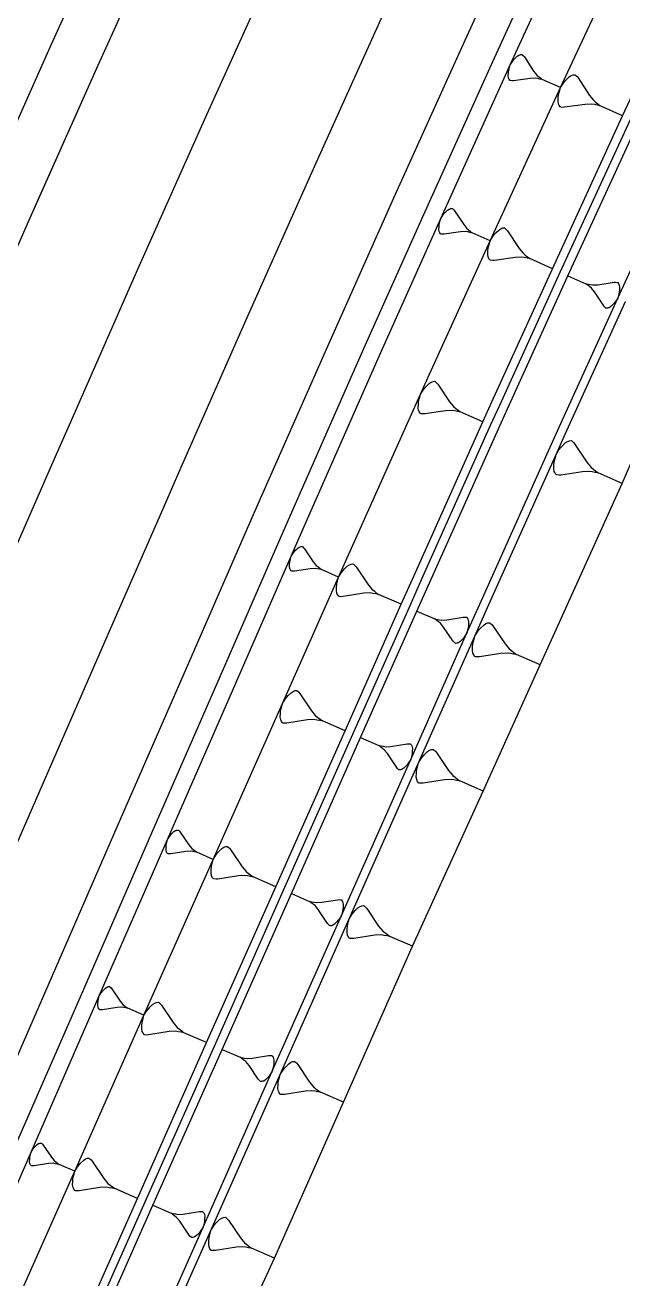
# Model space of a CAD drawing. Extents: x 386614 to 387594, y 803230 to 804419.
# Drawn here: x 387239.95 to 387257.47, y 803946.54 to 803983.31 of the extents above; entities that cross this region are included whole.
import ezdxf

# ---------------------------------------------------------------- set-up
doc = ezdxf.new("R2010")
doc.units = 0
doc.layers.get('0').update_dxf_attribs({"linetype": 'CONTINUOUS'})

msp = doc.modelspace()

# ---------------------------------------------------------------- linework, layer by layer
at = {"color": 7}
for p, q in [((387254.1625, 803982.1394), (387254.226, 803982.2388)), ((387254.226, 803982.2388), (387254.2688, 803982.2926)), ((387254.2688, 803982.2926), (387254.3046, 803982.3313)), ((387254.3046, 803982.3313), (387254.3695, 803982.3934)), ((387254.3695, 803982.3934), (387254.4205, 803982.4251)), ((387254.4205, 803982.4251), (387254.4426, 803982.4334)), ((387254.4426, 803982.4334), (387254.4647, 803982.4417)), ((387254.4647, 803982.4417), (387254.5019, 803982.443)), ((387254.5019, 803982.443), (387254.5171, 803982.4361)), ((387254.5171, 803982.4361), (387254.5558, 803982.4003)), ((387254.5558, 803982.4003), (387254.5792, 803982.3713)), ((387254.5792, 803982.3713), (387254.8483, 803981.956)), ((387254.1074, 803981.8166), (387254.1115, 803981.9062)), ((387254.1115, 803981.9062), (387254.117, 803981.9587)), ((387254.117, 803981.9587), (387254.1294, 803982.0263)), ((387254.1294, 803982.0263), (387254.1625, 803982.1394)), ((387254.8483, 803981.956), (387254.9422, 803981.8401)), ((387254.9422, 803981.8401), (387254.996, 803981.7973)), ((387255.954, 803981.8236), (387255.9813, 803981.8338)), ((387255.9813, 803981.8338), (387256.0086, 803981.8441)), ((387256.0086, 803981.8441), (387256.0546, 803981.8458)), ((387256.0546, 803981.8458), (387256.0734, 803981.8373)), ((387256.0734, 803981.8373), (387256.1212, 803981.7929)), ((387254.117, 803981.7572), (387254.1074, 803981.8166)), ((387254.1253, 803981.7351), (387254.117, 803981.7572)), ((387254.1336, 803981.7131), (387254.1253, 803981.7351)), ((387254.157, 803981.6841), (387254.1336, 803981.7131)), ((387254.1722, 803981.6772), (387254.157, 803981.6841)), ((387254.2247, 803981.6717), (387254.1722, 803981.6772)), ((387254.2619, 803981.6731), (387254.2247, 803981.6717)), ((387254.7518, 803981.7435), (387254.2619, 803981.6731)), ((387254.9008, 803981.749), (387254.7518, 803981.7435)), ((387254.9684, 803981.7366), (387254.9008, 803981.749)), ((387255.036, 803981.7242), (387254.9684, 803981.7366)), ((387254.996, 803981.7973), (387255.0498, 803981.7545)), ((387255.1036, 803981.7118), (387255.036, 803981.7242)), ((387255.0498, 803981.7545), (387255.1036, 803981.7118)), ((387255.6349, 803981.4703), (387255.1036, 803981.7118)), ((387255.5939, 803981.3304), (387255.6349, 803981.4703)), ((387255.6349, 803981.4703), (387255.7134, 803981.5932)), ((387255.7134, 803981.5932), (387255.7663, 803981.6598)), ((387255.7663, 803981.6598), (387255.8106, 803981.7075)), ((387255.8106, 803981.7075), (387255.8908, 803981.7843)), ((387255.8908, 803981.7843), (387255.954, 803981.8236)), ((387256.1212, 803981.7929), (387256.1502, 803981.7571)), ((387256.1502, 803981.7571), (387256.483, 803981.2435)), ((387255.5667, 803981.071), (387255.5718, 803981.182)), ((387255.5718, 803981.182), (387255.5786, 803981.2468)), ((387255.5786, 803981.2468), (387255.5939, 803981.3304)), ((387256.483, 803981.2435), (387256.599, 803981.1001)), ((387256.599, 803981.1001), (387256.6656, 803981.0472)), ((387255.5786, 803980.9977), (387255.5667, 803981.071)), ((387255.5889, 803980.9704), (387255.5786, 803980.9977)), ((387255.5991, 803980.9431), (387255.5889, 803980.9704)), ((387255.6281, 803980.9072), (387255.5991, 803980.9431)), ((387255.6469, 803980.8987), (387255.6281, 803980.9072)), ((387255.7117, 803980.8919), (387255.6469, 803980.8987)), ((387255.7578, 803980.8936), (387255.7117, 803980.8919)), ((387256.3636, 803980.9807), (387255.7578, 803980.8936)), ((387256.5479, 803980.9875), (387256.3636, 803980.9807)), ((387256.6315, 803980.9722), (387256.5479, 803980.9875)), ((387256.7151, 803980.9568), (387256.6315, 803980.9722)), ((387256.6656, 803981.0472), (387256.7321, 803980.9943)), ((387256.7987, 803980.9415), (387256.7151, 803980.9568)), ((387256.7321, 803980.9943), (387256.7987, 803980.9415)), ((387257.4557, 803980.6429), (387256.7987, 803980.9415)), ((387252.2297, 803977.781), (387252.2647, 803977.819)), ((387252.2647, 803977.819), (387252.328, 803977.8802)), ((387252.328, 803977.8802), (387252.3779, 803977.9116)), ((387252.3779, 803977.9116), (387252.3995, 803977.9198)), ((387252.3995, 803977.9198), (387252.4212, 803977.928)), ((387252.4212, 803977.928), (387252.4577, 803977.9295)), ((387252.4577, 803977.9295), (387252.4726, 803977.9228)), ((387252.4726, 803977.9228), (387252.5106, 803977.8879)), ((387252.5106, 803977.8879), (387252.5338, 803977.8596)), ((387252.5338, 803977.8596), (387252.7996, 803977.4536)), ((387252.0773, 803977.4014), (387252.0825, 803977.4528)), ((387252.0825, 803977.4528), (387252.0944, 803977.5192)), ((387252.0944, 803977.5192), (387252.1263, 803977.6303)), ((387252.1263, 803977.6303), (387252.1881, 803977.728)), ((387252.1881, 803977.728), (387252.2297, 803977.781)), ((387252.7996, 803977.4536), (387252.8921, 803977.3404)), ((387252.0737, 803977.3134), (387252.0773, 803977.4014)), ((387252.0835, 803977.2553), (387252.0737, 803977.3134)), ((387252.0917, 803977.2337), (387252.0835, 803977.2553)), ((387252.0999, 803977.2121), (387252.0917, 803977.2337)), ((387252.123, 803977.1838), (387252.0999, 803977.2121)), ((387252.138, 803977.1771), (387252.123, 803977.1838)), ((387252.1894, 803977.1719), (387252.138, 803977.1771)), ((387252.2259, 803977.1734), (387252.1894, 803977.1719)), ((387252.7059, 803977.2448), (387252.2259, 803977.1734)), ((387252.852, 803977.2509), (387252.7059, 803977.2448)), ((387252.9183, 803977.239), (387252.852, 803977.2509)), ((387252.8921, 803977.3404), (387252.9451, 803977.2987)), ((387252.9847, 803977.2272), (387252.9183, 803977.239)), ((387252.9451, 803977.2987), (387252.9981, 803977.257)), ((387253.051, 803977.2153), (387252.9847, 803977.2272)), ((387252.9981, 803977.257), (387253.051, 803977.2153)), ((387253.5731, 803976.9811), (387253.051, 803977.2153)), ((387253.5731, 803976.9811), (387253.651, 803977.1043)), ((387253.651, 803977.1043), (387253.7036, 803977.1711)), ((387253.7036, 803977.1711), (387253.7477, 803977.2191)), ((387253.7477, 803977.2191), (387253.8275, 803977.2963)), ((387253.8275, 803977.2963), (387253.8905, 803977.3358)), ((387253.8905, 803977.3358), (387253.9177, 803977.3462)), ((387253.9177, 803977.3462), (387253.945, 803977.3566)), ((387253.945, 803977.3566), (387253.991, 803977.3585)), ((387253.991, 803977.3585), (387254.0099, 803977.3501)), ((387254.0099, 803977.3501), (387254.0578, 803977.3059)), ((387254.0578, 803977.3059), (387254.087, 803977.2702)), ((387254.087, 803977.2702), (387254.4223, 803976.7582)), ((387253.5068, 803976.5815), (387253.5114, 803976.6924)), ((387253.5114, 803976.6924), (387253.5179, 803976.7573)), ((387253.5179, 803976.7573), (387253.5328, 803976.841)), ((387253.5328, 803976.841), (387253.5731, 803976.9811)), ((387254.4223, 803976.7582), (387254.539, 803976.6155)), ((387253.5191, 803976.5081), (387253.5068, 803976.5815)), ((387253.5294, 803976.4809), (387253.5191, 803976.5081)), ((387253.5398, 803976.4536), (387253.5294, 803976.4809)), ((387253.569, 803976.4179), (387253.5398, 803976.4536)), ((387253.5878, 803976.4095), (387253.569, 803976.4179)), ((387253.6527, 803976.403), (387253.5878, 803976.4095)), ((387253.6987, 803976.4049), (387253.6527, 803976.403)), ((387254.3041, 803976.4949), (387253.6987, 803976.4049)), ((387254.4883, 803976.5026), (387254.3041, 803976.4949)), ((387254.572, 803976.4876), (387254.4883, 803976.5026)), ((387254.539, 803976.6155), (387254.6058, 803976.5629)), ((387254.6557, 803976.4727), (387254.572, 803976.4876)), ((387254.6058, 803976.5629), (387254.6726, 803976.5103)), ((387254.7394, 803976.4577), (387254.6557, 803976.4727)), ((387254.6726, 803976.5103), (387254.7394, 803976.4577)), ((387255.3978, 803976.1623), (387254.7394, 803976.4577)), ((387251.61, 803972.6055), (387251.6622, 803972.6726)), ((387251.6622, 803972.6726), (387251.7061, 803972.7208)), ((387251.7061, 803972.7208), (387251.7856, 803972.7983)), ((387251.7856, 803972.7983), (387251.8483, 803972.8382)), ((387251.8483, 803972.8382), (387251.8755, 803972.8487)), ((387251.8755, 803972.8487), (387251.9027, 803972.8592)), ((387251.9027, 803972.8592), (387251.9488, 803972.8613)), ((387251.9488, 803972.8613), (387251.9676, 803972.853)), ((387251.9676, 803972.853), (387252.0158, 803972.8091)), ((387252.0158, 803972.8091), (387252.0452, 803972.7735)), ((387252.0452, 803972.7735), (387252.3829, 803972.2631)), ((387251.4785, 803972.2578), (387251.493, 803972.3416)), ((387251.493, 803972.3416), (387251.5326, 803972.4819)), ((387251.5326, 803972.4819), (387251.61, 803972.6055)), ((387251.4682, 803972.082), (387251.4723, 803972.1929)), ((387251.4809, 803972.0087), (387251.4682, 803972.082)), ((387251.4723, 803972.1929), (387251.4785, 803972.2578)), ((387251.4914, 803971.9815), (387251.4809, 803972.0087)), ((387251.5019, 803971.9543), (387251.4914, 803971.9815)), ((387251.5312, 803971.9188), (387251.5019, 803971.9543)), ((387251.5501, 803971.9104), (387251.5312, 803971.9188)), ((387251.615, 803971.9042), (387251.5501, 803971.9104)), ((387251.661, 803971.9064), (387251.615, 803971.9042)), ((387252.2659, 803971.9992), (387251.661, 803971.9064)), ((387252.4502, 803972.0078), (387252.2659, 803971.9992)), ((387252.3829, 803972.2631), (387252.5003, 803972.1209)), ((387252.5339, 803971.9932), (387252.4502, 803972.0078)), ((387252.5003, 803972.1209), (387252.5673, 803972.0686)), ((387252.6177, 803971.9787), (387252.5339, 803971.9932)), ((387252.5673, 803972.0686), (387252.6344, 803972.0164)), ((387252.7014, 803971.9641), (387252.6177, 803971.9787)), ((387252.6344, 803972.0164), (387252.7014, 803971.9641)), ((387253.3612, 803971.6718), (387252.7014, 803971.9641)), ((387255.5098, 803970.72), (387255.5915, 803970.8506)), ((387255.5915, 803970.8506), (387255.6467, 803970.9214)), ((387255.6467, 803970.9214), (387255.6931, 803970.9723)), ((387255.6931, 803970.9723), (387255.7771, 803971.0543)), ((387255.7771, 803971.0543), (387255.8434, 803971.0964)), ((387255.8434, 803971.0964), (387255.8721, 803971.1075)), ((387255.8721, 803971.1075), (387255.9008, 803971.1186)), ((387255.9008, 803971.1186), (387255.9495, 803971.1208)), ((387255.9495, 803971.1208), (387255.9694, 803971.112)), ((387255.9694, 803971.112), (387256.0203, 803971.0656)), ((387256.0203, 803971.0656), (387256.0513, 803971.0281)), ((387256.0513, 803971.0281), (387256.4081, 803970.4888)), ((387255.4461, 803970.4147), (387255.4526, 803970.4833)), ((387255.4526, 803970.4833), (387255.468, 803970.5718)), ((387255.468, 803970.5718), (387255.5098, 803970.72)), ((387256.4081, 803970.4888), (387256.5321, 803970.3386)), ((387255.4418, 803970.2975), (387255.4461, 803970.4147)), ((387255.4552, 803970.2201), (387255.4418, 803970.2975)), ((387255.4662, 803970.1913), (387255.4552, 803970.2201)), ((387255.4773, 803970.1626), (387255.4662, 803970.1913)), ((387255.5083, 803970.125), (387255.4773, 803970.1626)), ((387255.5283, 803970.1162), (387255.5083, 803970.125)), ((387255.5968, 803970.1097), (387255.5283, 803970.1162)), ((387255.6455, 803970.1119), (387255.5968, 803970.1097)), ((387256.2846, 803970.21), (387255.6455, 803970.1119)), ((387256.4792, 803970.2191), (387256.2846, 803970.21)), ((387256.5677, 803970.2037), (387256.4792, 803970.2191)), ((387256.5321, 803970.3386), (387256.603, 803970.2834)), ((387256.6562, 803970.1883), (387256.5677, 803970.2037)), ((387256.603, 803970.2834), (387256.6738, 803970.2282)), ((387256.7446, 803970.173), (387256.6562, 803970.1883)), ((387256.6738, 803970.2282), (387256.7446, 803970.173)), ((387257.4417, 803969.8642), (387256.7446, 803970.173)), ((387247.8039, 803967.8242), (387247.8433, 803967.8753)), ((387247.8433, 803967.8753), (387247.8763, 803967.9121)), ((387247.8763, 803967.9121), (387247.9363, 803967.9712)), ((387247.9363, 803967.9712), (387247.9837, 803968.0017)), ((387247.9837, 803968.0017), (387248.0043, 803968.0098)), ((387248.0043, 803968.0098), (387248.0249, 803968.0179)), ((387248.0249, 803968.0179), (387248.0598, 803968.0197)), ((387248.0598, 803968.0197), (387248.0741, 803968.0135)), ((387248.0741, 803968.0135), (387248.1109, 803967.9804)), ((387248.1109, 803967.9804), (387248.1333, 803967.9535)), ((387248.1333, 803967.9535), (387248.3916, 803967.5679)), ((387247.6987, 803967.4266), (387247.7013, 803967.5107)), ((387247.7013, 803967.5107), (387247.7057, 803967.56)), ((387247.7057, 803967.56), (387247.7164, 803967.6236)), ((387247.7164, 803967.6236), (387247.7458, 803967.7302)), ((387247.7458, 803967.7302), (387247.8039, 803967.8242)), ((387248.3916, 803967.5679), (387248.4812, 803967.4605)), ((387249.477, 803967.4923), (387249.5041, 803967.503)), ((387249.5041, 803967.503), (387249.5501, 803967.5054)), ((387249.5501, 803967.5054), (387249.569, 803967.4972)), ((387249.569, 803967.4972), (387249.6175, 803967.4535)), ((387247.7086, 803967.3711), (387247.6987, 803967.4266)), ((387247.7167, 803967.3505), (387247.7086, 803967.3711)), ((387247.7247, 803967.3299), (387247.7167, 803967.3505)), ((387247.7471, 803967.303), (387247.7247, 803967.3299)), ((387247.7615, 803967.2968), (387247.7471, 803967.303)), ((387247.8107, 803967.2924), (387247.7615, 803967.2968)), ((387247.8457, 803967.2942), (387247.8107, 803967.2924)), ((387248.304, 803967.3672), (387247.8457, 803967.2942)), ((387248.4437, 803967.3745), (387248.304, 803967.3672)), ((387248.5073, 803967.3638), (387248.4437, 803967.3745)), ((387248.4812, 803967.4605), (387248.5323, 803967.4212)), ((387248.5709, 803967.3532), (387248.5073, 803967.3638)), ((387248.5323, 803967.4212), (387248.5834, 803967.3818)), ((387248.6345, 803967.3425), (387248.5709, 803967.3532)), ((387248.5834, 803967.3818), (387248.6345, 803967.3425)), ((387249.1361, 803967.1236), (387248.6345, 803967.3425)), ((387249.1361, 803967.1236), (387249.2128, 803967.2477)), ((387249.2128, 803967.2477), (387249.2646, 803967.315)), ((387249.2646, 803967.315), (387249.3083, 803967.3635)), ((387249.3083, 803967.3635), (387249.3873, 803967.4415)), ((387249.3873, 803967.4415), (387249.4498, 803967.4817)), ((387249.4498, 803967.4817), (387249.477, 803967.4923)), ((387249.6175, 803967.4535), (387249.647, 803967.4181)), ((387249.647, 803967.4181), (387249.9876, 803966.9096)), ((387249.074, 803966.7233), (387249.0774, 803966.8343)), ((387249.0774, 803966.8343), (387249.0832, 803966.8993)), ((387249.0832, 803966.8993), (387249.0973, 803966.9831)), ((387249.0973, 803966.9831), (387249.1361, 803967.1236)), ((387249.9876, 803966.9096), (387250.1058, 803966.7681)), ((387250.1058, 803966.7681), (387250.1731, 803966.7162)), ((387249.0871, 803966.6501), (387249.074, 803966.7233)), ((387249.0977, 803966.623), (387249.0871, 803966.6501)), ((387249.1084, 803966.5959), (387249.0977, 803966.623)), ((387249.1379, 803966.5605), (387249.1084, 803966.5959)), ((387249.1568, 803966.5522), (387249.1379, 803966.5605)), ((387249.2218, 803966.5464), (387249.1568, 803966.5522)), ((387249.2678, 803966.5488), (387249.2218, 803966.5464)), ((387249.8722, 803966.6451), (387249.2678, 803966.5488)), ((387250.0563, 803966.6547), (387249.8722, 803966.6451)), ((387250.1402, 803966.6406), (387250.0563, 803966.6547)), ((387250.224, 803966.6265), (387250.1402, 803966.6406)), ((387250.1731, 803966.7162), (387250.2405, 803966.6643)), ((387250.3078, 803966.6125), (387250.224, 803966.6265)), ((387250.2405, 803966.6643), (387250.3078, 803966.6125)), ((387250.9693, 803966.3239), (387250.3078, 803966.6125)), ((387253.303, 803965.6347), (387253.3855, 803965.7162)), ((387253.3855, 803965.7162), (387253.4509, 803965.7582)), ((387253.4509, 803965.7582), (387253.4792, 803965.7693)), ((387253.4792, 803965.7693), (387253.5076, 803965.7805)), ((387253.5076, 803965.7805), (387253.5556, 803965.783)), ((387253.5556, 803965.783), (387253.5754, 803965.7744)), ((387253.5754, 803965.7744), (387253.626, 803965.7288)), ((387253.626, 803965.7288), (387253.6569, 803965.6918)), ((387253.6569, 803965.6918), (387254.0125, 803965.1607)), ((387253.0827, 803965.2375), (387253.1233, 803965.3842)), ((387253.1233, 803965.3842), (387253.2033, 803965.5138)), ((387253.2033, 803965.5138), (387253.2574, 803965.5841)), ((387253.2574, 803965.5841), (387253.303, 803965.6347)), ((387253.0583, 803964.9662), (387253.0619, 803965.0821)), ((387253.072, 803964.8897), (387253.0583, 803964.9662)), ((387253.0619, 803965.0821), (387253.068, 803965.1499)), ((387253.068, 803965.1499), (387253.0827, 803965.2375)), ((387254.0125, 803965.1607), (387254.136, 803965.0129)), ((387254.136, 803965.0129), (387254.2063, 803964.9587)), ((387254.2063, 803964.9587), (387254.2767, 803964.9045)), ((387253.0831, 803964.8614), (387253.072, 803964.8897)), ((387253.0942, 803964.833), (387253.0831, 803964.8614)), ((387253.1251, 803964.7961), (387253.0942, 803964.833)), ((387253.1448, 803964.7875), (387253.1251, 803964.7961)), ((387253.2127, 803964.7814), (387253.1448, 803964.7875)), ((387253.2608, 803964.7839), (387253.2127, 803964.7814)), ((387253.892, 803964.8844), (387253.2608, 803964.7839)), ((387254.0843, 803964.8945), (387253.892, 803964.8844)), ((387254.1719, 803964.8798), (387254.0843, 803964.8945)), ((387254.2595, 803964.8651), (387254.1719, 803964.8798)), ((387254.347, 803964.8504), (387254.2595, 803964.8651)), ((387254.2767, 803964.9045), (387254.347, 803964.8504)), ((387255.0379, 803964.549), (387254.347, 803964.8504)), ((387247.4895, 803963.4131), (387247.5661, 803963.5371)), ((387247.5661, 803963.5371), (387247.618, 803963.6045)), ((387247.618, 803963.6045), (387247.6616, 803963.6529)), ((387247.6616, 803963.6529), (387247.7407, 803963.7309)), ((387247.7407, 803963.7309), (387247.8032, 803963.7711)), ((387247.8032, 803963.7711), (387247.8303, 803963.7818)), ((387247.8303, 803963.7818), (387247.8575, 803963.7925)), ((387247.8575, 803963.7925), (387247.9035, 803963.7949)), ((387247.9035, 803963.7949), (387247.9224, 803963.7866)), ((387247.9224, 803963.7866), (387247.9709, 803963.743)), ((387247.9709, 803963.743), (387248.0004, 803963.7076)), ((387248.0004, 803963.7076), (387248.341, 803963.1991)), ((387247.4274, 803963.0128), (387247.4308, 803963.1238)), ((387247.4308, 803963.1238), (387247.4366, 803963.1887)), ((387247.4366, 803963.1887), (387247.4507, 803963.2726)), ((387247.4507, 803963.2726), (387247.4895, 803963.4131)), ((387248.341, 803963.1991), (387248.4592, 803963.0576)), ((387247.4404, 803962.9396), (387247.4274, 803963.0128)), ((387247.4511, 803962.9125), (387247.4404, 803962.9396)), ((387247.4617, 803962.8853), (387247.4511, 803962.9125)), ((387247.4913, 803962.8499), (387247.4617, 803962.8853)), ((387247.5102, 803962.8417), (387247.4913, 803962.8499)), ((387247.5751, 803962.8359), (387247.5102, 803962.8417)), ((387247.6212, 803962.8383), (387247.5751, 803962.8359)), ((387248.2255, 803962.9345), (387247.6212, 803962.8383)), ((387248.4097, 803962.9442), (387248.2255, 803962.9345)), ((387248.4936, 803962.9301), (387248.4097, 803962.9442)), ((387248.4592, 803963.0576), (387248.5265, 803963.0057)), ((387248.5774, 803962.916), (387248.4936, 803962.9301)), ((387248.5265, 803963.0057), (387248.5939, 803962.9538)), ((387248.6612, 803962.9019), (387248.5774, 803962.916)), ((387248.5939, 803962.9538), (387248.6612, 803962.9019)), ((387249.3227, 803962.6134), (387248.6612, 803962.9019)), ((387251.6548, 803961.922), (387251.7366, 803962.0027)), ((387251.7366, 803962.0027), (387251.8013, 803962.0443)), ((387251.8013, 803962.0443), (387251.8294, 803962.0554)), ((387251.8294, 803962.0554), (387251.8575, 803962.0664)), ((387251.8575, 803962.0664), (387251.9052, 803962.0689)), ((387251.9052, 803962.0689), (387251.9247, 803962.0603)), ((387251.9247, 803962.0603), (387251.9749, 803962.0152)), ((387251.9749, 803962.0152), (387252.0055, 803961.9786)), ((387251.4365, 803961.5282), (387251.4766, 803961.6737)), ((387251.4766, 803961.6737), (387251.5559, 803961.8021)), ((387251.5559, 803961.8021), (387251.6096, 803961.8718)), ((387251.6096, 803961.8718), (387251.6548, 803961.922)), ((387252.0055, 803961.9786), (387252.358, 803961.4522)), ((387251.4123, 803961.2594), (387251.4158, 803961.3742)), ((387251.4258, 803961.1836), (387251.4123, 803961.2594)), ((387251.4158, 803961.3742), (387251.4219, 803961.4415)), ((387251.4219, 803961.4415), (387251.4365, 803961.5282)), ((387252.358, 803961.4522), (387252.4803, 803961.3057)), ((387252.4803, 803961.3057), (387252.55, 803961.252)), ((387252.55, 803961.252), (387252.6198, 803961.1983)), ((387251.4368, 803961.1555), (387251.4258, 803961.1836)), ((387251.4479, 803961.1274), (387251.4368, 803961.1555)), ((387251.4785, 803961.0908), (387251.4479, 803961.1274)), ((387251.498, 803961.0823), (387251.4785, 803961.0908)), ((387251.5652, 803961.0762), (387251.498, 803961.0823)), ((387251.6129, 803961.0787), (387251.5652, 803961.0762)), ((387252.2385, 803961.1783), (387251.6129, 803961.0787)), ((387252.4291, 803961.1883), (387252.2385, 803961.1783)), ((387252.5159, 803961.1737), (387252.4291, 803961.1883)), ((387252.6027, 803961.1592), (387252.5159, 803961.1737)), ((387252.6895, 803961.1446), (387252.6027, 803961.1592)), ((387252.6198, 803961.1983), (387252.6895, 803961.1446)), ((387253.3741, 803960.8459), (387252.6895, 803961.1446)), ((387244.095, 803959.3239), (387244.1233, 803959.4265)), ((387244.1233, 803959.4265), (387244.1792, 803959.5171)), ((387244.1792, 803959.5171), (387244.2171, 803959.5662)), ((387244.2171, 803959.5662), (387244.249, 803959.6016)), ((387244.249, 803959.6016), (387244.3066, 803959.6585)), ((387244.3066, 803959.6585), (387244.3523, 803959.6879)), ((387244.3523, 803959.6879), (387244.3721, 803959.6957)), ((387244.3721, 803959.6957), (387244.3919, 803959.7034)), ((387244.3919, 803959.7034), (387244.4255, 803959.7052)), ((387244.4255, 803959.7052), (387244.4393, 803959.6992)), ((387244.4393, 803959.6992), (387244.4747, 803959.6673)), ((387244.4747, 803959.6673), (387244.4962, 803959.6415)), ((387244.4962, 803959.6415), (387244.7448, 803959.2703)), ((387244.078, 803959.1343), (387244.0805, 803959.2154)), ((387244.0875, 803959.0809), (387244.078, 803959.1343)), ((387244.0805, 803959.2154), (387244.0847, 803959.2628)), ((387244.0847, 803959.2628), (387244.095, 803959.3239)), ((387244.0953, 803959.0611), (387244.0875, 803959.0809)), ((387244.103, 803959.0413), (387244.0953, 803959.0611)), ((387244.1246, 803959.0155), (387244.103, 803959.0413)), ((387244.6606, 803959.0772), (387244.2194, 803959.007)), ((387244.795, 803959.0843), (387244.6606, 803959.0772)), ((387244.7448, 803959.2703), (387244.8311, 803959.167)), ((387244.8562, 803959.074), (387244.795, 803959.0843)), ((387244.8311, 803959.167), (387244.8802, 803959.1292)), ((387244.9174, 803959.0637), (387244.8562, 803959.074)), ((387244.8802, 803959.1292), (387244.9294, 803959.0913)), ((387244.9786, 803959.0534), (387244.9174, 803959.0637)), ((387244.9294, 803959.0913), (387244.9786, 803959.0534)), ((387245.4614, 803958.8428), (387244.9786, 803959.0534)), ((387245.5899, 803959.0342), (387245.6335, 803959.0826)), ((387245.6335, 803959.0826), (387245.7125, 803959.1606)), ((387245.7125, 803959.1606), (387245.775, 803959.2009)), ((387245.775, 803959.2009), (387245.8022, 803959.2115)), ((387245.8022, 803959.2115), (387245.8293, 803959.2222)), ((387245.8293, 803959.2222), (387245.8754, 803959.2246)), ((387245.8754, 803959.2246), (387245.8943, 803959.2163)), ((387245.8943, 803959.2163), (387245.9427, 803959.1727)), ((387245.9427, 803959.1727), (387245.9723, 803959.1373)), ((387245.9723, 803959.1373), (387246.3128, 803958.6288)), ((387244.1384, 803959.0095), (387244.1246, 803959.0155)), ((387244.1858, 803959.0052), (387244.1384, 803959.0095)), ((387244.2194, 803959.007), (387244.1858, 803959.0052)), ((387245.4085, 803958.6184), (387245.4226, 803958.7023)), ((387245.4226, 803958.7023), (387245.4614, 803958.8428)), ((387245.4614, 803958.8428), (387245.538, 803958.9668)), ((387245.538, 803958.9668), (387245.5899, 803959.0342)), ((387245.3992, 803958.4425), (387245.4026, 803958.5535)), ((387245.4123, 803958.3693), (387245.3992, 803958.4425)), ((387245.4026, 803958.5535), (387245.4085, 803958.6184)), ((387245.4229, 803958.3422), (387245.4123, 803958.3693)), ((387245.4336, 803958.315), (387245.4229, 803958.3422)), ((387245.4631, 803958.2796), (387245.4336, 803958.315)), ((387246.1974, 803958.3642), (387245.593, 803958.268)), ((387246.3816, 803958.3739), (387246.1974, 803958.3642)), ((387246.3128, 803958.6288), (387246.431, 803958.4873)), ((387246.4654, 803958.3598), (387246.3816, 803958.3739)), ((387246.431, 803958.4873), (387246.4984, 803958.4354)), ((387246.5492, 803958.3457), (387246.4654, 803958.3598)), ((387246.4984, 803958.4354), (387246.5657, 803958.3835)), ((387246.6331, 803958.3316), (387246.5492, 803958.3457)), ((387246.5657, 803958.3835), (387246.6331, 803958.3316)), ((387247.2945, 803958.0431), (387246.6331, 803958.3316)), ((387245.482, 803958.2714), (387245.4631, 803958.2796)), ((387245.547, 803958.2656), (387245.482, 803958.2714)), ((387245.593, 803958.268), (387245.547, 803958.2656)), ((387249.4485, 803957.1034), (387249.5258, 803957.2287)), ((387249.5258, 803957.2287), (387249.5782, 803957.2967)), ((387249.5782, 803957.2967), (387249.6223, 803957.3456)), ((387249.6223, 803957.3456), (387249.7021, 803957.4244)), ((387249.7021, 803957.4244), (387249.7652, 803957.465)), ((387249.7652, 803957.465), (387249.7927, 803957.4758)), ((387249.7927, 803957.4758), (387249.8201, 803957.4865)), ((387249.8201, 803957.4865), (387249.8666, 803957.489)), ((387249.8666, 803957.489), (387249.8857, 803957.4806)), ((387249.8857, 803957.4806), (387249.9346, 803957.4366)), ((387249.9346, 803957.4366), (387249.9644, 803957.4008)), ((387249.9644, 803957.4008), (387250.3083, 803956.8873)), ((387249.3892, 803956.8112), (387249.3951, 803956.8768)), ((387249.3951, 803956.8768), (387249.4093, 803956.9615)), ((387249.4093, 803956.9615), (387249.4485, 803957.1034)), ((387250.3083, 803956.8873), (387250.4277, 803956.7444)), ((387249.3857, 803956.6992), (387249.3892, 803956.8112)), ((387249.3989, 803956.6253), (387249.3857, 803956.6992)), ((387249.4097, 803956.5978), (387249.3989, 803956.6253)), ((387249.4204, 803956.5704), (387249.4097, 803956.5978)), ((387249.4503, 803956.5347), (387249.4204, 803956.5704)), ((387249.4693, 803956.5264), (387249.4503, 803956.5347)), ((387249.5349, 803956.5205), (387249.4693, 803956.5264)), ((387249.5814, 803956.5229), (387249.5349, 803956.5205)), ((387250.1918, 803956.6201), (387249.5814, 803956.5229)), ((387250.3778, 803956.6299), (387250.1918, 803956.6201)), ((387250.4624, 803956.6156), (387250.3778, 803956.6299)), ((387250.4277, 803956.7444), (387250.4957, 803956.692)), ((387250.5471, 803956.6014), (387250.4624, 803956.6156)), ((387250.4957, 803956.692), (387250.5638, 803956.6396)), ((387250.6318, 803956.5872), (387250.5471, 803956.6014)), ((387250.5638, 803956.6396), (387250.6318, 803956.5872)), ((387251.2998, 803956.2958), (387250.6318, 803956.5872)), ((387242.2158, 803954.9803), (387242.247, 803955.0149)), ((387242.247, 803955.0149), (387242.3034, 803955.0706)), ((387242.3034, 803955.0706), (387242.348, 803955.0994)), ((387242.348, 803955.0994), (387242.3674, 803955.107)), ((387242.3674, 803955.107), (387242.3868, 803955.1146)), ((387242.3868, 803955.1146), (387242.4197, 803955.1163)), ((387242.4197, 803955.1163), (387242.4332, 803955.1104)), ((387242.4332, 803955.1104), (387242.4678, 803955.0792)), ((387242.4678, 803955.0792), (387242.4889, 803955.054)), ((387242.4889, 803955.054), (387242.7321, 803954.6908)), ((387242.0796, 803954.5578), (387242.0821, 803954.637)), ((387242.0821, 803954.637), (387242.0863, 803954.6834)), ((387242.0863, 803954.6834), (387242.0963, 803954.7433)), ((387242.0963, 803954.7433), (387242.124, 803954.8436)), ((387242.124, 803954.8436), (387242.1787, 803954.9322)), ((387242.1787, 803954.9322), (387242.2158, 803954.9803)), ((387242.7321, 803954.6908), (387242.8165, 803954.5897)), ((387243.6843, 803954.5904), (387243.7469, 803954.6306)), ((387243.7469, 803954.6306), (387243.774, 803954.6412)), ((387243.774, 803954.6412), (387243.8012, 803954.6519)), ((387243.8012, 803954.6519), (387243.8472, 803954.6543)), ((387243.8472, 803954.6543), (387243.8661, 803954.646)), ((387243.8661, 803954.646), (387243.9146, 803954.6024)), ((387242.089, 803954.5055), (387242.0796, 803954.5578)), ((387242.0966, 803954.4861), (387242.089, 803954.5055)), ((387242.1042, 803954.4667), (387242.0966, 803954.4861)), ((387242.1253, 803954.4415), (387242.1042, 803954.4667)), ((387242.1388, 803954.4356), (387242.1253, 803954.4415)), ((387242.1852, 803954.4314), (387242.1388, 803954.4356)), ((387242.2181, 803954.4331), (387242.1852, 803954.4314)), ((387242.6497, 803954.5019), (387242.2181, 803954.4331)), ((387242.7812, 803954.5088), (387242.6497, 803954.5019)), ((387242.8411, 803954.4987), (387242.7812, 803954.5088)), ((387242.8165, 803954.5897), (387242.8646, 803954.5527)), ((387242.901, 803954.4886), (387242.8411, 803954.4987)), ((387242.8646, 803954.5527), (387242.9127, 803954.5156)), ((387242.9608, 803954.4786), (387242.901, 803954.4886)), ((387242.9127, 803954.5156), (387242.9608, 803954.4786)), ((387243.4332, 803954.2725), (387242.9608, 803954.4786)), ((387243.3944, 803954.132), (387243.4332, 803954.2725)), ((387243.4332, 803954.2725), (387243.5098, 803954.3966)), ((387243.5098, 803954.3966), (387243.5617, 803954.4639)), ((387243.5617, 803954.4639), (387243.6053, 803954.5124)), ((387243.6053, 803954.5124), (387243.6843, 803954.5904)), ((387243.9146, 803954.6024), (387243.9441, 803954.567)), ((387243.9441, 803954.567), (387244.2847, 803954.0585)), ((387243.3711, 803953.8722), (387243.3745, 803953.9832)), ((387243.3745, 803953.9832), (387243.3803, 803954.0481)), ((387243.3803, 803954.0481), (387243.3944, 803954.132)), ((387244.2847, 803954.0585), (387244.4029, 803953.917)), ((387244.4029, 803953.917), (387244.4702, 803953.8651)), ((387243.3841, 803953.799), (387243.3711, 803953.8722)), ((387243.3948, 803953.7719), (387243.3841, 803953.799)), ((387243.4054, 803953.7447), (387243.3948, 803953.7719)), ((387243.435, 803953.7094), (387243.4054, 803953.7447)), ((387243.4539, 803953.7011), (387243.435, 803953.7094)), ((387243.5188, 803953.6953), (387243.4539, 803953.7011)), ((387243.5649, 803953.6977), (387243.5188, 803953.6953)), ((387244.1692, 803953.7939), (387243.5649, 803953.6977)), ((387244.3534, 803953.8036), (387244.1692, 803953.7939)), ((387244.4372, 803953.7895), (387244.3534, 803953.8036)), ((387244.5211, 803953.7754), (387244.4372, 803953.7895)), ((387244.4702, 803953.8651), (387244.5376, 803953.8132)), ((387244.6049, 803953.7613), (387244.5211, 803953.7754)), ((387244.5376, 803953.8132), (387244.6049, 803953.7613)), ((387245.2664, 803953.4728), (387244.6049, 803953.7613)), ((387247.5945, 803952.7759), (387247.6745, 803952.8548)), ((387247.6745, 803952.8548), (387247.7378, 803952.8955)), ((387247.7378, 803952.8955), (387247.7652, 803952.9063)), ((387247.7652, 803952.9063), (387247.7927, 803952.9171)), ((387247.7927, 803952.9171), (387247.8393, 803952.9195)), ((387247.8393, 803952.9195), (387247.8584, 803952.9112)), ((387247.8584, 803952.9112), (387247.9075, 803952.867)), ((387247.9075, 803952.867), (387247.9374, 803952.8312)), ((387247.9374, 803952.8312), (387248.2821, 803952.3166)), ((387247.381, 803952.3909), (387247.4203, 803952.5331)), ((387247.4203, 803952.5331), (387247.4979, 803952.6587)), ((387247.4979, 803952.6587), (387247.5504, 803952.7268)), ((387247.5504, 803952.7268), (387247.5945, 803952.7759)), ((387247.3574, 803952.128), (387247.3609, 803952.2403)), ((387247.3706, 803952.0539), (387247.3574, 803952.128)), ((387247.3609, 803952.2403), (387247.3668, 803952.306)), ((387247.3668, 803952.306), (387247.381, 803952.3909)), ((387248.3516, 803952.0585), (387248.1652, 803952.0488)), ((387248.2821, 803952.3166), (387248.4017, 803952.1733)), ((387248.4365, 803952.0443), (387248.3516, 803952.0585)), ((387248.4017, 803952.1733), (387248.4699, 803952.1208)), ((387248.4699, 803952.1208), (387248.538, 803952.0683)), ((387248.538, 803952.0683), (387248.6062, 803952.0158)), ((387247.3814, 803952.0265), (387247.3706, 803952.0539)), ((387247.3922, 803951.999), (387247.3814, 803952.0265)), ((387247.4221, 803951.9632), (387247.3922, 803951.999)), ((387247.4412, 803951.9548), (387247.4221, 803951.9632)), ((387247.507, 803951.9489), (387247.4412, 803951.9548)), ((387247.5536, 803951.9514), (387247.507, 803951.9489)), ((387248.1652, 803952.0488), (387247.5536, 803951.9514)), ((387248.5213, 803952.03), (387248.4365, 803952.0443)), ((387248.6062, 803952.0158), (387248.5213, 803952.03)), ((387249.2756, 803951.7237), (387248.6062, 803952.0158)), ((387240.0976, 803950.1626), (387240.1247, 803950.2608)), ((387240.1247, 803950.2608), (387240.1782, 803950.3474)), ((387240.1782, 803950.3474), (387240.2145, 803950.3944)), ((387240.2145, 803950.3944), (387240.2449, 803950.4283)), ((387240.2449, 803950.4283), (387240.3001, 803950.4828)), ((387240.3001, 803950.4828), (387240.3438, 803950.5108)), ((387240.3438, 803950.5108), (387240.3628, 803950.5183)), ((387240.3628, 803950.5183), (387240.3817, 803950.5257)), ((387240.3817, 803950.5257), (387240.4139, 803950.5274)), ((387240.4139, 803950.5274), (387240.4271, 803950.5216)), ((387240.4271, 803950.5216), (387240.4609, 803950.4912)), ((387240.4609, 803950.4912), (387240.4816, 803950.4664)), ((387240.4816, 803950.4664), (387240.7194, 803950.1113)), ((387240.0813, 803949.9812), (387240.0837, 803950.0587)), ((387240.0905, 803949.9301), (387240.0813, 803949.9812)), ((387240.0837, 803950.0587), (387240.0878, 803950.1041)), ((387240.0878, 803950.1041), (387240.0976, 803950.1626)), ((387240.0979, 803949.9111), (387240.0905, 803949.9301)), ((387240.1053, 803949.8922), (387240.0979, 803949.9111)), ((387240.126, 803949.8674), (387240.1053, 803949.8922)), ((387240.1392, 803949.8617), (387240.126, 803949.8674)), ((387240.1845, 803949.8576), (387240.1392, 803949.8617)), ((387240.2167, 803949.8593), (387240.1845, 803949.8576)), ((387240.6388, 803949.9265), (387240.2167, 803949.8593)), ((387240.7674, 803949.9333), (387240.6388, 803949.9265)), ((387240.7194, 803950.1113), (387240.802, 803950.0124)), ((387240.826, 803949.9234), (387240.7674, 803949.9333)), ((387240.802, 803950.0124), (387240.849, 803949.9762)), ((387240.8845, 803949.9136), (387240.826, 803949.9234)), ((387240.849, 803949.9762), (387240.896, 803949.94)), ((387240.9431, 803949.9038), (387240.8845, 803949.9136)), ((387240.896, 803949.94), (387240.9431, 803949.9038)), ((387241.4051, 803949.7022), (387240.9431, 803949.9038)), ((387241.4817, 803949.8263), (387241.5335, 803949.8936)), ((387241.5335, 803949.8936), (387241.5772, 803949.9421)), ((387241.5772, 803949.9421), (387241.6562, 803950.0201)), ((387241.6562, 803950.0201), (387241.7187, 803950.0603)), ((387241.7187, 803950.0603), (387241.7459, 803950.0709)), ((387241.7459, 803950.0709), (387241.773, 803950.0816)), ((387241.773, 803950.0816), (387241.8191, 803950.084)), ((387241.8191, 803950.084), (387241.8379, 803950.0757)), ((387241.8379, 803950.0757), (387241.8864, 803950.0321)), ((387241.8864, 803950.0321), (387241.916, 803949.9967)), ((387241.916, 803949.9967), (387242.2565, 803949.4882)), ((387241.3522, 803949.4778), (387241.3662, 803949.5617)), ((387241.3662, 803949.5617), (387241.4051, 803949.7022)), ((387241.4051, 803949.7022), (387241.4817, 803949.8263)), ((387242.2565, 803949.4882), (387242.3747, 803949.3467)), ((387241.3429, 803949.3019), (387241.3463, 803949.4129)), ((387241.356, 803949.2287), (387241.3429, 803949.3019)), ((387241.3463, 803949.4129), (387241.3522, 803949.4778)), ((387241.3666, 803949.2016), (387241.356, 803949.2287)), ((387241.3773, 803949.1745), (387241.3666, 803949.2016)), ((387241.4068, 803949.1391), (387241.3773, 803949.1745)), ((387241.4257, 803949.1308), (387241.4068, 803949.1391)), ((387241.4907, 803949.125), (387241.4257, 803949.1308)), ((387241.5367, 803949.1274), (387241.4907, 803949.125)), ((387242.1411, 803949.2237), (387241.5367, 803949.1274)), ((387242.3252, 803949.2333), (387242.1411, 803949.2237)), ((387242.4091, 803949.2192), (387242.3252, 803949.2333)), ((387242.3747, 803949.3467), (387242.4421, 803949.2948)), ((387242.4929, 803949.2051), (387242.4091, 803949.2192)), ((387242.4421, 803949.2948), (387242.5094, 803949.2429)), ((387242.5768, 803949.1911), (387242.4929, 803949.2051)), ((387242.5094, 803949.2429), (387242.5768, 803949.1911)), ((387243.2382, 803948.9025), (387242.5768, 803949.1911)), ((387245.3922, 803947.9628), (387245.47, 803948.0889)), ((387245.47, 803948.0889), (387245.5227, 803948.1573)), ((387245.5227, 803948.1573), (387245.5671, 803948.2066)), ((387245.5671, 803948.2066), (387245.6474, 803948.2859)), ((387245.6474, 803948.2859), (387245.711, 803948.3267)), ((387245.711, 803948.3267), (387245.7385, 803948.3376)), ((387245.7385, 803948.3376), (387245.7661, 803948.3484)), ((387245.7661, 803948.3484), (387245.8129, 803948.3508)), ((387245.8129, 803948.3508), (387245.8321, 803948.3425)), ((387245.8321, 803948.3425), (387245.8814, 803948.2981)), ((387245.8814, 803948.2981), (387245.9114, 803948.2621)), ((387245.9114, 803948.2621), (387246.2575, 803947.7454)), ((387245.329, 803947.556), (387245.3325, 803947.6688)), ((387245.3325, 803947.6688), (387245.3384, 803947.7348)), ((387245.3384, 803947.7348), (387245.3527, 803947.82)), ((387245.3527, 803947.82), (387245.3922, 803947.9628)), ((387246.2575, 803947.7454), (387246.3776, 803947.6015)), ((387245.3423, 803947.4816), (387245.329, 803947.556)), ((387245.3531, 803947.454), (387245.3423, 803947.4816)), ((387245.3639, 803947.4265), (387245.3531, 803947.454)), ((387245.394, 803947.3905), (387245.3639, 803947.4265)), ((387245.4132, 803947.3821), (387245.394, 803947.3905)), ((387245.4792, 803947.3762), (387245.4132, 803947.3821)), ((387245.526, 803947.3786), (387245.4792, 803947.3762)), ((387246.1402, 803947.4765), (387245.526, 803947.3786)), ((387246.3274, 803947.4863), (387246.1402, 803947.4765)), ((387246.4126, 803947.4719), (387246.3274, 803947.4863)), ((387246.3776, 803947.6015), (387246.4461, 803947.5488)), ((387246.4978, 803947.4576), (387246.4126, 803947.4719)), ((387246.4461, 803947.5488), (387246.5145, 803947.4961)), ((387246.583, 803947.4433), (387246.4978, 803947.4576)), ((387246.5145, 803947.4961), (387246.583, 803947.4433)), ((387247.2552, 803947.1501), (387246.583, 803947.4433))]:
    msp.add_line(p, q, dxfattribs=at)
at = {"color": 1}
for p, q in [((387255.854, 803975.9576), (387256.3807, 803975.7213)), ((387256.3807, 803975.7213), (387256.4477, 803975.7093)), ((387256.4342, 803975.6792), (387256.3807, 803975.7213)), ((387256.4876, 803975.6371), (387256.4342, 803975.6792)), ((387256.4477, 803975.7093), (387256.5146, 803975.6973)), ((387256.5411, 803975.5951), (387256.4876, 803975.6371)), ((387256.5146, 803975.6973), (387256.5816, 803975.6854)), ((387256.6344, 803975.4809), (387256.5411, 803975.5951)), ((387256.5816, 803975.6854), (387256.729, 803975.6915)), ((387256.729, 803975.6915), (387257.2132, 803975.7635)), ((387257.2132, 803975.7635), (387257.2501, 803975.7651)), ((387257.2501, 803975.7651), (387257.302, 803975.7599)), ((387257.302, 803975.7599), (387257.317, 803975.7531)), ((387257.317, 803975.7531), (387257.3404, 803975.7245)), ((387257.3404, 803975.7245), (387257.3487, 803975.7027)), ((387257.3487, 803975.7027), (387257.357, 803975.6809)), ((387257.357, 803975.6809), (387257.3668, 803975.6223)), ((387257.3668, 803975.6223), (387257.3632, 803975.5335)), ((387256.9026, 803975.0713), (387256.6344, 803975.4809)), ((387257.3138, 803975.3026), (387257.2515, 803975.204)), ((387257.346, 803975.4147), (387257.3138, 803975.3026)), ((387257.358, 803975.4816), (387257.346, 803975.4147)), ((387257.3632, 803975.5335), (387257.358, 803975.4816)), ((387256.926, 803975.0427), (387256.9026, 803975.0713)), ((387256.9644, 803975.0074), (387256.926, 803975.0427)), ((387256.9794, 803975.0006), (387256.9644, 803975.0074)), ((387257.0163, 803975.0022), (387256.9794, 803975.0006)), ((387257.0381, 803975.0105), (387257.0163, 803975.0022)), ((387257.0599, 803975.0188), (387257.0381, 803975.0105)), ((387257.1102, 803975.0504), (387257.0599, 803975.0188)), ((387257.1741, 803975.1122), (387257.1102, 803975.0504)), ((387257.2094, 803975.1506), (387257.1741, 803975.1122)), ((387257.2515, 803975.204), (387257.2094, 803975.1506)), ((387251.4276, 803966.124), (387251.9567, 803965.8931)), ((387251.9567, 803965.8931), (387252.0238, 803965.8819)), ((387252.0106, 803965.8516), (387251.9567, 803965.8931)), ((387252.0645, 803965.8101), (387252.0106, 803965.8516)), ((387252.0238, 803965.8819), (387252.0909, 803965.8706)), ((387252.1184, 803965.7686), (387252.0645, 803965.8101)), ((387252.0909, 803965.8706), (387252.158, 803965.8593)), ((387252.2129, 803965.6554), (387252.1184, 803965.7686)), ((387252.158, 803965.8593), (387252.3053, 803965.867)), ((387252.3053, 803965.867), (387252.7888, 803965.9441)), ((387252.7888, 803965.9441), (387252.8256, 803965.946)), ((387252.8256, 803965.946), (387252.8776, 803965.9413)), ((387252.8776, 803965.9413), (387252.8927, 803965.9347)), ((387252.8927, 803965.9347), (387252.9163, 803965.9064)), ((387252.9163, 803965.9064), (387252.9249, 803965.8847)), ((387252.9249, 803965.8847), (387252.9334, 803965.863)), ((387252.9364, 803965.6637), (387252.9252, 803965.5966)), ((387252.9334, 803965.863), (387252.9438, 803965.8044)), ((387252.9411, 803965.7157), (387252.9364, 803965.6637)), ((387252.9438, 803965.8044), (387252.9411, 803965.7157)), ((387252.4854, 803965.2486), (387252.2129, 803965.6554)), ((387252.7564, 803965.2923), (387252.6932, 803965.2299)), ((387252.7913, 803965.3311), (387252.7564, 803965.2923)), ((387252.8328, 803965.385), (387252.7913, 803965.3311)), ((387252.8941, 803965.4842), (387252.8328, 803965.385)), ((387252.9252, 803965.5966), (387252.8941, 803965.4842)), ((387252.509, 803965.2203), (387252.4854, 803965.2486)), ((387252.5478, 803965.1854), (387252.509, 803965.2203)), ((387252.5629, 803965.1788), (387252.5478, 803965.1854)), ((387252.5997, 803965.1807), (387252.5629, 803965.1788)), ((387252.6215, 803965.1892), (387252.5997, 803965.1807)), ((387252.6432, 803965.1978), (387252.6215, 803965.1892)), ((387252.6932, 803965.2299), (387252.6432, 803965.1978)), ((387249.781, 803962.4134), (387250.3101, 803962.1826)), ((387250.3101, 803962.1826), (387250.3772, 803962.1713)), ((387250.364, 803962.1411), (387250.3101, 803962.1826)), ((387250.4179, 803962.0996), (387250.364, 803962.1411)), ((387250.3772, 803962.1713), (387250.4443, 803962.1601)), ((387250.4718, 803962.0581), (387250.4179, 803962.0996)), ((387250.4443, 803962.1601), (387250.5113, 803962.1488)), ((387250.5663, 803961.9449), (387250.4718, 803962.0581)), ((387250.5113, 803962.1488), (387250.6587, 803962.1565)), ((387250.6587, 803962.1565), (387251.1422, 803962.2335)), ((387251.1422, 803962.2335), (387251.179, 803962.2355)), ((387251.179, 803962.2355), (387251.231, 803962.2308)), ((387251.231, 803962.2308), (387251.2461, 803962.2242)), ((387251.2461, 803962.2242), (387251.2697, 803962.1959)), ((387251.2697, 803962.1959), (387251.2782, 803962.1742)), ((387251.2782, 803962.1742), (387251.2868, 803962.1525)), ((387251.2868, 803962.1525), (387251.2972, 803962.0939)), ((387251.2945, 803962.0051), (387251.2898, 803961.9532)), ((387251.2972, 803962.0939), (387251.2945, 803962.0051)), ((387250.8388, 803961.5381), (387250.5663, 803961.9449)), ((387251.1447, 803961.6206), (387251.1098, 803961.5818)), ((387251.1862, 803961.6744), (387251.1447, 803961.6206)), ((387251.2475, 803961.7737), (387251.1862, 803961.6744)), ((387251.2785, 803961.8861), (387251.2475, 803961.7737)), ((387251.2898, 803961.9532), (387251.2785, 803961.8861)), ((387250.8624, 803961.5098), (387250.8388, 803961.5381)), ((387250.9012, 803961.4748), (387250.8624, 803961.5098)), ((387250.9163, 803961.4683), (387250.9012, 803961.4748)), ((387250.9531, 803961.4702), (387250.9163, 803961.4683)), ((387250.9748, 803961.4787), (387250.9531, 803961.4702)), ((387250.9966, 803961.4872), (387250.9748, 803961.4787)), ((387251.0466, 803961.5194), (387250.9966, 803961.4872)), ((387251.1098, 803961.5818), (387251.0466, 803961.5194)), ((387247.7528, 803957.8432), (387248.282, 803957.6123)), ((387248.282, 803957.6123), (387248.349, 803957.601)), ((387248.3358, 803957.5708), (387248.282, 803957.6123)), ((387248.3897, 803957.5293), (387248.3358, 803957.5708)), ((387248.349, 803957.601), (387248.4161, 803957.5898)), ((387248.4161, 803957.5898), (387248.4832, 803957.5785)), ((387248.4832, 803957.5785), (387248.6305, 803957.5862)), ((387248.6305, 803957.5862), (387249.114, 803957.6632)), ((387249.114, 803957.6632), (387249.1508, 803957.6652)), ((387249.1508, 803957.6652), (387249.2028, 803957.6605)), ((387249.2028, 803957.6605), (387249.2179, 803957.6539)), ((387249.2179, 803957.6539), (387249.2416, 803957.6256)), ((387249.2416, 803957.6256), (387249.2501, 803957.6039)), ((387249.2501, 803957.6039), (387249.2586, 803957.5822)), ((387249.2586, 803957.5822), (387249.2691, 803957.5236)), ((387248.4436, 803957.4878), (387248.3897, 803957.5293)), ((387248.5382, 803957.3746), (387248.4436, 803957.4878)), ((387248.8106, 803956.9678), (387248.5382, 803957.3746)), ((387249.2193, 803957.2034), (387249.158, 803957.1041)), ((387249.2504, 803957.3158), (387249.2193, 803957.2034)), ((387249.2616, 803957.3829), (387249.2504, 803957.3158)), ((387249.2663, 803957.4348), (387249.2616, 803957.3829)), ((387249.2691, 803957.5236), (387249.2663, 803957.4348)), ((387248.8343, 803956.9395), (387248.8106, 803956.9678)), ((387248.873, 803956.9046), (387248.8343, 803956.9395)), ((387248.8881, 803956.898), (387248.873, 803956.9046)), ((387248.925, 803956.8999), (387248.8881, 803956.898)), ((387248.9467, 803956.9084), (387248.925, 803956.8999)), ((387248.9684, 803956.9169), (387248.9467, 803956.9084)), ((387249.0184, 803956.9491), (387248.9684, 803956.9169)), ((387249.0816, 803957.0115), (387249.0184, 803956.9491)), ((387249.1165, 803957.0503), (387249.0816, 803957.0115)), ((387249.158, 803957.1041), (387249.1165, 803957.0503)), ((387245.7247, 803953.2729), (387246.2538, 803953.042)), ((387246.2538, 803953.042), (387246.3209, 803953.0308)), ((387246.3077, 803953.0005), (387246.2538, 803953.042)), ((387246.3616, 803952.959), (387246.3077, 803953.0005)), ((387246.3209, 803953.0308), (387246.388, 803953.0195)), ((387246.4154, 803952.9175), (387246.3616, 803952.959)), ((387246.388, 803953.0195), (387246.455, 803953.0082)), ((387246.51, 803952.8043), (387246.4154, 803952.9175)), ((387246.455, 803953.0082), (387246.6024, 803953.0159)), ((387246.7825, 803952.3975), (387246.51, 803952.8043)), ((387246.6024, 803953.0159), (387247.0859, 803953.0929)), ((387247.0859, 803953.0929), (387247.1227, 803953.0949)), ((387247.1227, 803953.0949), (387247.1746, 803953.0902)), ((387247.1746, 803953.0902), (387247.1898, 803953.0836)), ((387247.1898, 803953.0836), (387247.2134, 803953.0553)), ((387247.2134, 803953.0553), (387247.2219, 803953.0336)), ((387247.2219, 803953.0336), (387247.2304, 803953.0119)), ((387247.2335, 803952.8126), (387247.2222, 803952.7455)), ((387247.2304, 803953.0119), (387247.2409, 803952.9533)), ((387247.2382, 803952.8645), (387247.2335, 803952.8126)), ((387247.2409, 803952.9533), (387247.2382, 803952.8645)), ((387247.0535, 803952.4412), (387246.9903, 803952.3788)), ((387247.0884, 803952.48), (387247.0535, 803952.4412)), ((387247.1299, 803952.5339), (387247.0884, 803952.48)), ((387247.1912, 803952.6331), (387247.1299, 803952.5339)), ((387247.2222, 803952.7455), (387247.1912, 803952.6331)), ((387246.8061, 803952.3692), (387246.7825, 803952.3975)), ((387246.8449, 803952.3343), (387246.8061, 803952.3692)), ((387246.86, 803952.3277), (387246.8449, 803952.3343)), ((387246.8968, 803952.3296), (387246.86, 803952.3277)), ((387246.9185, 803952.3381), (387246.8968, 803952.3296)), ((387246.9402, 803952.3466), (387246.9185, 803952.3381)), ((387246.9903, 803952.3788), (387246.9402, 803952.3466)), ((387243.6965, 803948.7026), (387244.2257, 803948.4717)), ((387244.2257, 803948.4717), (387244.2927, 803948.4605)), ((387244.2795, 803948.4302), (387244.2257, 803948.4717)), ((387244.3334, 803948.3887), (387244.2795, 803948.4302)), ((387244.2927, 803948.4605), (387244.3598, 803948.4492)), ((387244.3873, 803948.3472), (387244.3334, 803948.3887)), ((387244.3598, 803948.4492), (387244.4269, 803948.4379)), ((387244.4269, 803948.4379), (387244.5742, 803948.4456)), ((387244.5742, 803948.4456), (387245.0577, 803948.5227)), ((387245.0577, 803948.5227), (387245.0945, 803948.5246)), ((387245.0945, 803948.5246), (387245.1465, 803948.5199)), ((387245.1465, 803948.5199), (387245.1616, 803948.5133)), ((387245.1616, 803948.5133), (387245.1852, 803948.485)), ((387245.1852, 803948.485), (387245.1938, 803948.4633)), ((387245.1938, 803948.4633), (387245.2023, 803948.4416)), ((387245.2023, 803948.4416), (387245.2127, 803948.383)), ((387245.2127, 803948.383), (387245.21, 803948.2942)), ((387244.4819, 803948.234), (387244.3873, 803948.3472)), ((387244.7543, 803947.8272), (387244.4819, 803948.234)), ((387245.163, 803948.0628), (387245.1017, 803947.9636)), ((387245.1941, 803948.1752), (387245.163, 803948.0628)), ((387245.2053, 803948.2423), (387245.1941, 803948.1752)), ((387245.21, 803948.2942), (387245.2053, 803948.2423)), ((387244.7779, 803947.7989), (387244.7543, 803947.8272)), ((387244.8167, 803947.764), (387244.7779, 803947.7989)), ((387244.8318, 803947.7574), (387244.8167, 803947.764)), ((387244.8687, 803947.7593), (387244.8318, 803947.7574)), ((387244.8904, 803947.7678), (387244.8687, 803947.7593)), ((387244.9121, 803947.7764), (387244.8904, 803947.7678)), ((387244.9621, 803947.8085), (387244.9121, 803947.7764)), ((387245.0253, 803947.8709), (387244.9621, 803947.8085)), ((387245.0602, 803947.9097), (387245.0253, 803947.8709)), ((387245.1017, 803947.9636), (387245.0602, 803947.9097))]:
    msp.add_line(p, q, dxfattribs=at)
at = {"color": 7, "linetype": 'CONTINUOUS'}
for points in [[(387206.1972, 803900), (387208.0502, 803904.2475), (387210.0495, 803908.8304), (387212.0487, 803913.4133), (387214.048, 803917.9961), (387216.0473, 803922.579), (387218.0466, 803927.1619), (387220.0459, 803931.7448), (387222.0452, 803936.3277), (387224.0445, 803940.9106), (387226.0438, 803945.4934), (387228.0431, 803950.0763), (387230.0424, 803954.6592), (387232.0417, 803959.2421), (387234.041, 803963.825), (387236.0403, 803968.4079), (387237.6635, 803972.1286), (387238.04, 803972.9906), (387240.0543, 803977.5669), (387242.0903, 803982.1335), (387244.1481, 803986.6904), (387246.2276, 803991.2375), (387248.3287, 803995.7746), (387250.3099, 804000)], [(387213.2575, 803907.4309), (387215.2568, 803912.0137), (387217.2561, 803916.5966), (387219.2554, 803921.1795), (387221.2546, 803925.7624), (387223.2539, 803930.3453), (387224.5667, 803933.3544), (387225.2532, 803934.9282), (387227.2525, 803939.511), (387229.2518, 803944.0939), (387231.2511, 803948.6768), (387233.2504, 803953.2597), (387235.2497, 803957.8426), (387237.249, 803962.4255), (387239.2483, 803967.0083), (387240.8715, 803970.7291), (387241.2467, 803971.5882), (387243.2543, 803976.1492), (387245.2836, 803980.7007), (387247.3345, 803985.2424), (387249.407, 803989.7743), (387251.5011, 803994.2963), (387253.6167, 803998.8083), (387254.1825, 804000)], [(387216.4655, 803906.0314), (387218.4648, 803910.6142), (387220.4641, 803915.1971), (387222.4634, 803919.78), (387224.4627, 803924.3629), (387226.462, 803928.9458), (387228.4613, 803933.5287), (387230.4605, 803938.1115), (387232.4598, 803942.6944), (387234.4591, 803947.2773), (387236.4584, 803951.8602), (387238.4577, 803956.4431), (387240.457, 803961.026), (387242.4563, 803965.6088), (387244.0795, 803969.3296), (387244.4535, 803970.1858), (387246.4544, 803974.7316), (387248.4768, 803979.2678), (387250.5209, 803983.7944), (387252.5865, 803988.3111), (387254.6736, 803992.818), (387256.7821, 803997.3148), (387258.0568, 804000)], [(387224.1324, 803913.5968), (387226.4169, 803918.0553), (387228.7014, 803922.5137), (387230.9859, 803926.9722), (387232.5004, 803929.8933), (387233.2924, 803931.421), (387235.3206, 803935.9913), (387236.9382, 803939.6366), (387237.3487, 803940.5616), (387239.3769, 803945.1319), (387241.4051, 803949.7022), (387243.4332, 803954.2725), (387245.4614, 803958.8428), (387247.4895, 803963.4131), (387249.1361, 803967.1236), (387249.5136, 803967.9729), (387251.5326, 803972.4819), (387251.7987, 803973.0719), (387253.5731, 803976.9811), (387255.6349, 803981.4703), (387257.341, 803985.1432), (387257.3828, 803985.2327), (387257.718, 803985.9496)], [(387226.7428, 803907.0029), (387228.7435, 803911.5852), (387230.3316, 803916.3475), (387231.9223, 803921.1086), (387233.5129, 803925.8698), (387234.5718, 803928.9896), (387235.1256, 803930.6213), (387237.1537, 803935.1916), (387238.7714, 803938.8369), (387239.1819, 803939.7619), (387241.2101, 803944.3322), (387243.2382, 803948.9025), (387245.2664, 803953.4728), (387247.2945, 803958.0431), (387249.3227, 803962.6134), (387250.9693, 803966.3239), (387251.346, 803967.1716), (387253.3612, 803971.6718), (387253.6268, 803972.2606), (387255.3978, 803976.1623), (387257.4557, 803980.6429), (387259.1586, 803984.3086)], [(387228.9726, 803911.4853), (387230.5608, 803916.2475), (387232.1514, 803921.0087), (387233.7421, 803925.7698), (387234.8009, 803928.8897), (387235.3547, 803930.5214), (387237.3829, 803935.0917), (387239.0005, 803938.7369), (387239.411, 803939.6619), (387241.4392, 803944.2322), (387243.4674, 803948.8025), (387245.4955, 803953.3728), (387247.5237, 803957.9431), (387249.5518, 803962.5134), (387251.1984, 803966.2239), (387251.5751, 803967.0714), (387253.5898, 803971.5706), (387253.8553, 803972.1592), (387255.6259, 803976.06), (387257.6833, 803980.5395)], [(387229.5383, 803905.7834), (387230.8974, 803910.6455), (387232.4856, 803915.4078), (387234.0762, 803920.169), (387235.6669, 803924.9301), (387236.7258, 803928.05), (387237.2795, 803929.6817), (387239.3077, 803934.252), (387240.9254, 803937.8972), (387241.3359, 803938.8222), (387243.364, 803943.3925), (387245.3922, 803947.9628), (387247.4203, 803952.5331), (387249.4485, 803957.1034), (387251.4766, 803961.6737), (387253.1233, 803965.3842), (387253.4991, 803966.23), (387255.5098, 803970.72), (387255.7748, 803971.3075), (387257.5419, 803975.2002)], [(387230.6859, 803905.2827), (387232.09, 803910.1253), (387233.7724, 803914.8464), (387235.4374, 803919.5751), (387237.1611, 803924.2783), (387238.3202, 803927.3544), (387238.913, 803928.9691), (387241.0222, 803933.504), (387242.6626, 803937.1394), (387243.0788, 803938.0619), (387245.1674, 803942.6058), (387247.2552, 803947.1501), (387249.2756, 803951.7237), (387251.2998, 803956.2958), (387253.3741, 803960.8459), (387255.0379, 803964.549), (387255.417, 803965.3913), (387257.4417, 803969.8642), (387257.6957, 803970.4551)]]:
    msp.add_lwpolyline(points, dxfattribs=at)
at = {"color": 2, "linetype": 'CONTINUOUS'}
for points in [[(387208.6746, 803909.4302), (387210.6739, 803914.013), (387212.6732, 803918.5959), (387214.6725, 803923.1788), (387216.6718, 803927.7617), (387218.6711, 803932.3446), (387219.9838, 803935.3537), (387220.6704, 803936.9275), (387222.6696, 803941.5103), (387224.6689, 803946.0932), (387226.6682, 803950.6761), (387228.6675, 803955.259), (387230.6668, 803959.8419), (387232.6661, 803964.4248), (387234.6654, 803969.0076), (387236.2886, 803972.7284), (387236.6656, 803973.5916), (387238.6828, 803978.1744), (387240.7218, 803982.7476), (387242.7825, 803987.311), (387244.8649, 803991.8646), (387246.969, 803996.4082), (387248.6532, 804000)], [(387220.7562, 803909.6146), (387222.7555, 803914.1975), (387224.7548, 803918.7804), (387226.7541, 803923.3632), (387228.7534, 803927.9461), (387230.7527, 803932.529), (387232.752, 803937.1119), (387234.7513, 803941.6948), (387236.7506, 803946.2777), (387238.7499, 803950.8605), (387240.7492, 803955.4434), (387242.7485, 803960.0263), (387244.7478, 803964.6092), (387246.3709, 803968.3299), (387246.744, 803969.1841), (387248.7401, 803973.719), (387250.7577, 803978.2444), (387252.7969, 803982.76), (387254.8576, 803987.266), (387256.9397, 803991.762), (387259.0431, 803996.2481), (387260.8242, 804000)]]:
    msp.add_lwpolyline(points, dxfattribs=at)
at = {"color": 1, "linetype": 'CONTINUOUS'}
for points in [[(387223.6721, 803913.7976), (387225.6714, 803918.3805), (387227.6707, 803922.9634), (387229.67, 803927.5463), (387230.9827, 803930.5554), (387231.6693, 803932.1292), (387233.6686, 803936.712), (387235.2632, 803940.3673), (387235.6679, 803941.2949), (387237.6672, 803945.8778), (387239.6664, 803950.4607), (387241.6657, 803955.0436), (387243.665, 803959.6265), (387245.6643, 803964.2093), (387247.2875, 803967.9301), (387247.6602, 803968.7834), (387249.6544, 803973.314), (387249.9172, 803973.9068), (387251.6701, 803977.835), (387253.7073, 803982.3463), (387255.3934, 803986.0374), (387255.4348, 803986.1274), (387255.766, 803986.8479), (387257.8461, 803991.3396)], [(387223.0477, 803908.6149), (387224.1304, 803913.5977), (387226.1297, 803918.1806), (387228.129, 803922.7635), (387230.1283, 803927.3463), (387231.441, 803930.3555), (387232.1276, 803931.9292), (387234.1269, 803936.5121), (387235.7215, 803940.1674), (387236.1261, 803941.095), (387238.1254, 803945.6779), (387240.1247, 803950.2608), (387242.124, 803954.8436), (387244.1233, 803959.4265), (387246.1226, 803964.0094), (387247.7458, 803967.7302), (387248.1184, 803968.5831), (387250.1116, 803973.1115), (387250.3743, 803973.704), (387252.1263, 803977.6303), (387254.1625, 803982.1394), (387255.8478, 803985.8288)], [(387227.8427, 803906.5231), (387229.2018, 803911.3853), (387230.7899, 803916.1475), (387232.3806, 803920.9087), (387233.9712, 803925.6698), (387235.0301, 803928.7897), (387235.5839, 803930.4214), (387237.612, 803934.9917), (387239.2297, 803938.637), (387239.6402, 803939.562), (387241.6683, 803944.1323), (387243.6965, 803948.7026), (387245.7247, 803953.2729), (387247.7528, 803957.8432), (387249.781, 803962.4134), (387251.4276, 803966.124), (387251.8041, 803966.9712), (387253.8184, 803971.4693), (387254.0838, 803972.0578), (387255.854, 803975.9576), (387257.9109, 803980.436)], [(387229.3092, 803905.8833), (387230.6683, 803910.7455), (387232.2564, 803915.5078), (387233.8471, 803920.2689), (387235.4377, 803925.0301), (387236.4966, 803928.1499), (387237.0504, 803929.7816), (387239.0786, 803934.3519), (387240.6962, 803937.9972), (387241.1067, 803938.9222), (387243.1349, 803943.4925), (387245.163, 803948.0628), (387247.1912, 803952.6331), (387249.2193, 803957.2034), (387251.2475, 803961.7737), (387252.8941, 803965.4842), (387253.2701, 803966.3302), (387255.2813, 803970.8213), (387255.5463, 803971.4089), (387257.3138, 803975.3026), (387259.3675, 803979.7741)]]:
    msp.add_lwpolyline(points, dxfattribs=at)
at = {"color": 3, "linetype": 'CONTINUOUS'}
msp.add_lwpolyline([(387210.0495, 803908.8304), (387212.0487, 803913.4133), (387214.048, 803917.9961), (387216.0473, 803922.579), (387218.0466, 803927.1619), (387220.0459, 803931.7448), (387221.3587, 803934.7539), (387222.0452, 803936.3277), (387224.0445, 803940.9106), (387225.6391, 803944.5659), (387226.0438, 803945.4934), (387228.0431, 803950.0763), (387230.0424, 803954.6592), (387232.0417, 803959.2421), (387234.041, 803963.825), (387236.0403, 803968.4079), (387237.6635, 803972.1286), (387238.04, 803972.9906), (387240.0543, 803977.5669), (387240.3197, 803978.1657), (387242.0903, 803982.1335), (387244.1481, 803986.6904)], dxfattribs=at)

doc.saveas('drawing.dxf')
